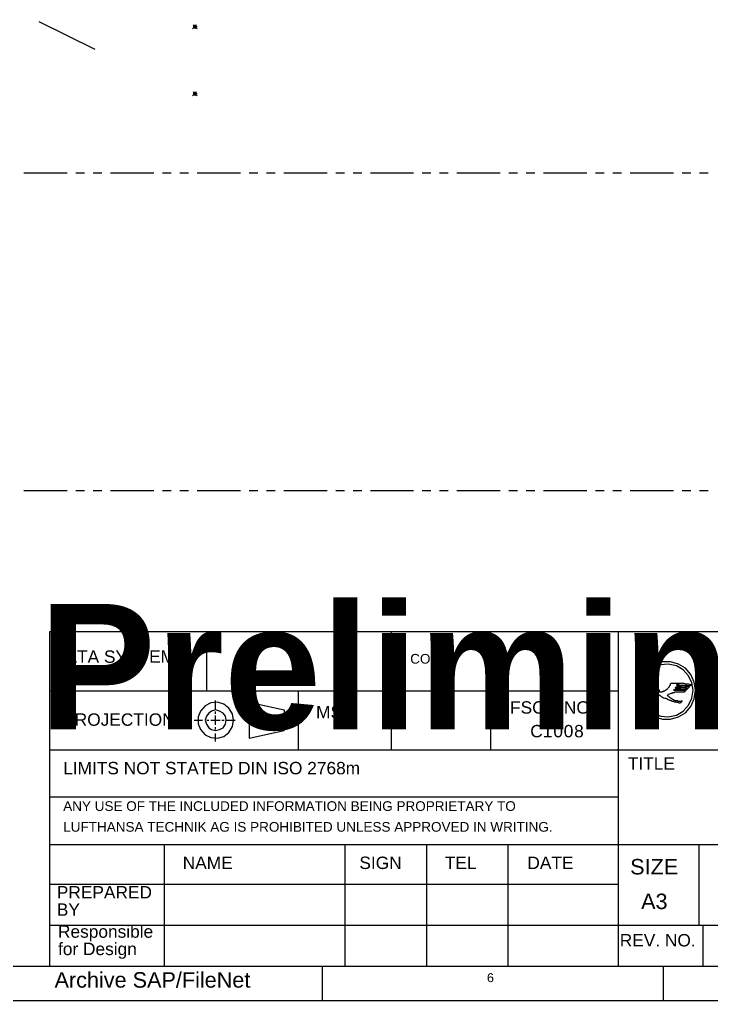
# Model space of a CAD drawing. Extents: x 0.2 to 16.3, y 0.2 to 11.5.
# Drawn here: x 8.46 to 12.46, y 0.2 to 5.86 of the extents above; entities that cross this region are included whole.
import ezdxf
from ezdxf.enums import TextEntityAlignment as Align

# ---------------------------------------------------------------- set-up
doc = ezdxf.new("R2010")
doc.units = 0
doc.layers.get('0').update_dxf_attribs({"linetype": 'CONTINUOUS'})
doc.styles.add('ARIAL-BOLDMT-IDENTITY-H', font='Arial-BoldMT-Identity-H', dxfattribs={"height": 0.2})
doc.styles.add('ARIALMT-IDENTITY-H', font='ArialMT-Identity-H', dxfattribs={"height": 0.2})

msp = doc.modelspace()

# ---------------------------------------------------------------- linework, layer by layer
at = {"color": 5}
for p, q in [((8.5767, 5.8462), (8.9, 5.6862)), ((9.4867, 5.8262), (9.4633, 5.8029)), ((9.4667, 5.8262), (9.49, 5.8029)), ((9.4667, 5.8162), (9.49, 5.8162)), ((9.4767, 5.8262), (9.4767, 5.8029)), ((9.4867, 5.4396), (9.4633, 5.4162)), ((9.4667, 5.4396), (9.49, 5.4162)), ((9.4767, 5.4396), (9.4767, 5.4162)), ((9.4667, 5.4296), (9.49, 5.4296)), ((8.49, 4.9729), (8.74, 4.9729)), ((8.79, 4.9729), (8.84, 4.9729)), ((8.89, 4.9729), (8.94, 4.9729)), ((8.99, 4.9729), (9.24, 4.9729)), ((9.29, 4.9729), (9.34, 4.9729)), ((9.39, 4.9729), (9.44, 4.9729)), ((9.49, 4.9729), (9.74, 4.9729)), ((9.79, 4.9729), (9.84, 4.9729)), ((9.89, 4.9729), (9.94, 4.9729)), ((9.99, 4.9729), (10.24, 4.9729)), ((10.29, 4.9729), (10.34, 4.9729)), ((10.39, 4.9729), (10.44, 4.9729)), ((10.49, 4.9729), (10.74, 4.9729)), ((10.79, 4.9729), (10.84, 4.9729)), ((10.89, 4.9729), (10.94, 4.9729)), ((10.99, 4.9729), (11.24, 4.9729)), ((11.29, 4.9729), (11.34, 4.9729)), ((11.39, 4.9729), (11.44, 4.9729)), ((11.49, 4.9729), (11.74, 4.9729)), ((11.79, 4.9729), (11.84, 4.9729)), ((11.89, 4.9729), (11.94, 4.9729)), ((11.99, 4.9729), (12.24, 4.9729)), ((12.29, 4.9729), (12.34, 4.9729)), ((12.39, 4.9729), (12.44, 4.9729)), ((8.49, 3.1396), (8.74, 3.1396)), ((8.79, 3.1396), (8.84, 3.1396)), ((8.89, 3.1396), (8.94, 3.1396)), ((8.99, 3.1396), (9.24, 3.1396)), ((9.29, 3.1396), (9.34, 3.1396)), ((9.39, 3.1396), (9.44, 3.1396)), ((9.49, 3.1396), (9.74, 3.1396)), ((9.79, 3.1396), (9.84, 3.1396)), ((9.89, 3.1396), (9.94, 3.1396)), ((9.99, 3.1396), (10.24, 3.1396)), ((10.29, 3.1396), (10.34, 3.1396)), ((10.39, 3.1396), (10.44, 3.1396)), ((10.49, 3.1396), (10.74, 3.1396)), ((10.79, 3.1396), (10.84, 3.1396)), ((10.89, 3.1396), (10.94, 3.1396)), ((10.99, 3.1396), (11.24, 3.1396)), ((11.29, 3.1396), (11.34, 3.1396)), ((11.39, 3.1396), (11.44, 3.1396)), ((11.49, 3.1396), (11.74, 3.1396)), ((11.79, 3.1396), (11.84, 3.1396)), ((11.89, 3.1396), (11.94, 3.1396)), ((11.99, 3.1396), (12.24, 3.1396)), ((12.29, 3.1396), (12.34, 3.1396)), ((12.39, 3.1396), (12.44, 3.1396))]:
    msp.add_line(p, q, dxfattribs=at)
at = {"color": 7}
for p, q in [((8.6367, 2.3229), (8.6367, 0.3929)), ((16.1167, 2.3229), (8.6367, 2.3229)), ((9.5433, 2.3229), (9.5433, 1.9829)), ((10.61, 2.3229), (10.61, 1.6429)), ((11.1833, 2.3229), (11.1833, 1.6429)), ((11.92, 2.3229), (11.92, 0.3929)), ((8.6367, 1.9829), (11.92, 1.9829)), ((10.0733, 1.9829), (10.0733, 1.6429)), ((12.0567, 2.0196), (12.0533, 2.0129)), ((12.0533, 2.0129), (12.0633, 2.0096)), ((12.08, 2.0096), (12.0567, 2.0196)), ((12.0633, 2.0096), (12.0733, 2.0029)), ((12.0733, 2.0029), (12.0833, 1.9996)), ((12.16, 1.9863), (12.08, 2.0162)), ((12.08, 2.0162), (12.08, 2.0096)), ((12.0833, 1.9996), (12.0933, 1.9963)), ((12.0933, 1.9963), (12.1, 1.9929)), ((12.1, 1.9929), (12.1067, 1.9896)), ((12.1067, 1.9896), (12.1133, 1.9863)), ((12.1133, 1.9963), (12.1133, 1.9996)), ((12.1133, 1.9996), (12.16, 1.9796)), ((12.1133, 1.9963), (12.1167, 1.9929)), ((12.1133, 1.9863), (12.12, 1.9829)), ((12.1167, 1.9929), (12.12, 1.9896)), ((12.12, 1.9896), (12.1233, 1.9896)), ((12.12, 1.9829), (12.1267, 1.9796)), ((12.1233, 1.9896), (12.13, 1.9863)), ((12.13, 1.9863), (12.1333, 1.9863)), ((12.1333, 1.9863), (12.1367, 1.9829)), ((12.1367, 1.9829), (12.14, 1.9829)), ((12.14, 1.9829), (12.1433, 1.9796)), ((12.16, 1.9796), (12.16, 1.9863)), ((12.1833, 1.9829), (12.1867, 1.9829)), ((12.1833, 1.9796), (12.1833, 1.9829)), ((12.1867, 1.9829), (12.19, 1.9829)), ((12.19, 1.9829), (12.1933, 1.9863)), ((12.1933, 1.9863), (12.1967, 1.9863)), ((12.1967, 1.9863), (12.2, 1.9896)), ((12.2, 1.9929), (12.2033, 1.9929)), ((12.2, 1.9896), (12.2, 1.9929)), ((12.2033, 1.9929), (12.2067, 1.9963)), ((12.2067, 1.9963), (12.21, 1.9996)), ((12.21, 1.9996), (12.2133, 2.0029)), ((12.2133, 2.0029), (12.2167, 2.0063)), ((12.2167, 2.0096), (12.22, 2.0129)), ((12.2167, 2.0063), (12.2167, 2.0096)), ((12.22, 2.0129), (12.2233, 2.0162)), ((12.2233, 2.0229), (12.2267, 2.0263)), ((12.2233, 2.0162), (12.2233, 2.0229)), ((12.2267, 2.0263), (12.2333, 2.0263)), ((12.2333, 2.0263), (12.2433, 2.0263)), ((12.2433, 1.9896), (12.24, 1.9863)), ((12.24, 1.9863), (12.2467, 1.9863)), ((12.2433, 2.0263), (12.25, 2.0263)), ((12.2433, 1.9896), (12.25, 1.9929)), ((12.2467, 1.9863), (12.25, 1.9863)), ((12.25, 2.0263), (12.26, 2.0263)), ((12.2533, 2.0029), (12.25, 1.9996)), ((12.25, 1.9996), (12.2567, 1.9996)), ((12.25, 1.9929), (12.2533, 1.9929)), ((12.25, 1.9863), (12.2567, 1.9863)), ((12.2533, 2.0029), (12.26, 2.0063)), ((12.2533, 1.9929), (12.26, 1.9929)), ((12.26, 2.0196), (12.2567, 2.0129)), ((12.2567, 2.0129), (12.2667, 2.0129)), ((12.2567, 1.9996), (12.2633, 1.9996)), ((12.2567, 1.9863), (12.2633, 1.9863)), ((12.26, 2.0263), (12.2667, 2.0263)), ((12.26, 2.0196), (12.27, 2.0196)), ((12.26, 2.0063), (12.2667, 2.0063)), ((12.26, 1.9929), (12.2667, 1.9929)), ((12.2633, 1.9996), (12.27, 1.9996)), ((12.2633, 1.9863), (12.2667, 1.9863)), ((12.2667, 2.0263), (12.2767, 2.0263)), ((12.2667, 2.0129), (12.2733, 2.0129)), ((12.2667, 2.0063), (12.2733, 2.0063)), ((12.2667, 1.9929), (12.2733, 1.9929)), ((12.2667, 1.9863), (12.2733, 1.9863)), ((12.27, 2.0196), (12.2767, 2.0162)), ((12.27, 1.9996), (12.2767, 1.9996)), ((12.2733, 2.0129), (12.2833, 2.0129)), ((12.2733, 2.0063), (12.28, 2.0063)), ((12.2733, 1.9929), (12.2767, 1.9929)), ((12.2733, 1.9863), (12.28, 1.9863)), ((12.2767, 2.0263), (12.2833, 2.0263)), ((12.2767, 2.0162), (12.2867, 2.0162)), ((12.2767, 1.9996), (12.2833, 1.9996)), ((12.2767, 1.9929), (12.2833, 1.9929)), ((12.28, 2.0063), (12.2867, 2.0063)), ((12.28, 1.9863), (12.2867, 1.9863)), ((12.2833, 2.0263), (12.2933, 2.0263)), ((12.2833, 2.0129), (12.2933, 2.0129)), ((12.2833, 1.9996), (12.29, 1.9996)), ((12.2833, 1.9929), (12.29, 1.9896)), ((12.2867, 2.0162), (12.2967, 2.0162)), ((12.2867, 2.0063), (12.2933, 2.0029)), ((12.2867, 1.9863), (12.29, 1.9863)), ((12.29, 1.9996), (12.2967, 1.9996)), ((12.29, 1.9896), (12.2967, 1.9896)), ((12.29, 1.9863), (12.2967, 1.9863)), ((12.2933, 2.0263), (12.3, 2.0263)), ((12.2933, 2.0129), (12.3, 2.0129)), ((12.2933, 2.0029), (12.3, 2.0029)), ((12.2967, 2.0162), (12.3033, 2.0162)), ((12.2967, 1.9996), (12.3033, 1.9996)), ((12.2967, 1.9896), (12.3033, 1.9896)), ((12.2967, 1.9863), (12.3033, 1.9829)), ((12.3, 2.0263), (12.31, 2.0229)), ((12.3, 2.0129), (12.31, 2.0096)), ((12.3, 2.0029), (12.3067, 2.0029)), ((12.3033, 2.0162), (12.3133, 2.0162)), ((12.3033, 1.9996), (12.31, 1.9963)), ((12.3033, 1.9896), (12.3067, 1.9896)), ((12.31, 1.9829), (12.3033, 1.9763)), ((12.3033, 1.9829), (12.31, 1.9829)), ((12.3067, 2.0029), (12.3133, 2.0029)), ((12.3067, 1.9896), (12.3133, 1.9863)), ((12.31, 2.0229), (12.32, 2.0229)), ((12.31, 2.0096), (12.3167, 2.0096)), ((12.31, 1.9963), (12.3167, 1.9963)), ((12.3133, 2.0162), (12.32, 2.0129)), ((12.3133, 2.0029), (12.32, 1.9996)), ((12.3133, 1.9863), (12.3233, 1.9963)), ((12.3167, 2.0096), (12.3267, 2.0096)), ((12.3167, 1.9963), (12.3233, 1.9963)), ((12.32, 2.0229), (12.3267, 2.0229)), ((12.32, 2.0129), (12.33, 2.0129)), ((12.32, 1.9996), (12.3267, 1.9996)), ((12.3267, 2.0229), (12.3367, 2.0196)), ((12.3267, 2.0096), (12.3333, 2.0063)), ((12.3267, 1.9996), (12.3333, 2.0063)), ((12.33, 2.0129), (12.3367, 2.0129)), ((12.3367, 2.0196), (12.3467, 2.0196)), ((12.3367, 2.0129), (12.3467, 2.0196)), ((9.5967, 1.8729), (9.5967, 1.9263)), ((12.1267, 1.9796), (12.1333, 1.9763)), ((12.1333, 1.9763), (12.14, 1.9729)), ((12.14, 1.9729), (12.1433, 1.9663)), ((12.1433, 1.9796), (12.1467, 1.9796)), ((12.1433, 1.9663), (12.15, 1.9629)), ((12.1467, 1.9796), (12.15, 1.9796)), ((12.15, 1.9796), (12.1533, 1.9763)), ((12.15, 1.9629), (12.1567, 1.9596)), ((12.1533, 1.9763), (12.1567, 1.9763)), ((12.1567, 1.9763), (12.16, 1.9763)), ((12.1567, 1.9596), (12.1633, 1.9563)), ((12.16, 1.9763), (12.1633, 1.9763)), ((12.1633, 1.9763), (12.1667, 1.9763)), ((12.1633, 1.9563), (12.17, 1.9496)), ((12.1667, 1.9763), (12.17, 1.9763)), ((12.17, 1.9763), (12.1733, 1.9763)), ((12.17, 1.9496), (12.1767, 1.9463)), ((12.1733, 1.9763), (12.1767, 1.9796)), ((12.1767, 1.9796), (12.18, 1.9796)), ((12.1767, 1.9463), (12.1833, 1.9429)), ((12.18, 1.9796), (12.1833, 1.9796)), ((12.1833, 1.9429), (12.19, 1.9396)), ((12.19, 1.9396), (12.1967, 1.9396)), ((12.1967, 1.9396), (12.2033, 1.9363)), ((12.2033, 1.9563), (12.2067, 1.9596)), ((12.2033, 1.9563), (12.2067, 1.9529)), ((12.2033, 1.9363), (12.21, 1.9329)), ((12.2067, 1.9596), (12.21, 1.9629)), ((12.2067, 1.9529), (12.21, 1.9529)), ((12.21, 1.9629), (12.2167, 1.9663)), ((12.21, 1.9529), (12.2133, 1.9496)), ((12.21, 1.9329), (12.2167, 1.9296)), ((12.2133, 1.9496), (12.2167, 1.9463)), ((12.2167, 1.9663), (12.22, 1.9663)), ((12.2167, 1.9463), (12.2233, 1.9429)), ((12.2167, 1.9296), (12.2233, 1.9296)), ((12.22, 1.9663), (12.2267, 1.9696)), ((12.2233, 1.9429), (12.2267, 1.9396)), ((12.2233, 1.9296), (12.2267, 1.9263)), ((12.2267, 1.9696), (12.23, 1.9696)), ((12.2267, 1.9396), (12.23, 1.9363)), ((12.2267, 1.9263), (12.2333, 1.9229)), ((12.23, 1.9696), (12.2367, 1.9729)), ((12.23, 1.9363), (12.2333, 1.9363)), ((12.2333, 1.9363), (12.2367, 1.9329)), ((12.2367, 1.9729), (12.24, 1.9729)), ((12.2367, 1.9329), (12.24, 1.9329)), ((12.24, 1.9729), (12.2467, 1.9729)), ((12.24, 1.9329), (12.2433, 1.9296)), ((12.2433, 1.9296), (12.2467, 1.9296)), ((12.2467, 1.9729), (12.25, 1.9763)), ((12.2467, 1.9296), (12.25, 1.9263)), ((12.25, 1.9763), (12.2567, 1.9763)), ((12.25, 1.9263), (12.2567, 1.9263)), ((12.2567, 1.9763), (12.26, 1.9763)), ((12.2567, 1.9263), (12.26, 1.9263)), ((12.26, 1.9763), (12.2667, 1.9763)), ((12.26, 1.9263), (12.2633, 1.9263)), ((12.2633, 1.9263), (12.2667, 1.9229)), ((12.2667, 1.9763), (12.2733, 1.9763)), ((12.2733, 1.9763), (12.2767, 1.9763)), ((12.2767, 1.9763), (12.2833, 1.9763)), ((12.29, 1.9263), (12.28, 1.9129)), ((12.2833, 1.9763), (12.2867, 1.9763)), ((12.2867, 1.9763), (12.2933, 1.9763)), ((12.2867, 1.9229), (12.29, 1.9263)), ((12.2933, 1.9763), (12.2967, 1.9763)), ((12.2967, 1.9763), (12.3033, 1.9763)), ((9.79, 1.9163), (9.9933, 1.8729)), ((9.79, 1.9163), (9.79, 1.7096)), ((9.9933, 1.8729), (9.9933, 1.7529)), ((12.2333, 1.9229), (12.24, 1.9229)), ((12.24, 1.9229), (12.2467, 1.9196)), ((12.2467, 1.9196), (12.2533, 1.9196)), ((12.2533, 1.9196), (12.26, 1.9163)), ((12.26, 1.9163), (12.2667, 1.9163)), ((12.2667, 1.9229), (12.27, 1.9229)), ((12.2667, 1.9163), (12.2733, 1.9129)), ((12.27, 1.9229), (12.2733, 1.9229)), ((12.2733, 1.9229), (12.28, 1.9229)), ((12.2733, 1.9129), (12.28, 1.9129)), ((12.28, 1.9229), (12.2833, 1.9229)), ((12.2833, 1.9229), (12.2867, 1.9229)), ((9.4733, 1.8129), (9.52, 1.8129)), ((9.5467, 1.8129), (9.5567, 1.8129)), ((9.57, 1.8129), (9.6233, 1.8129)), ((9.5967, 1.8496), (9.5967, 1.8629)), ((9.5967, 1.7862), (9.5967, 1.8396)), ((9.6333, 1.8129), (9.6467, 1.8129)), ((9.6567, 1.8129), (9.71, 1.8129)), ((9.77, 1.8129), (9.8267, 1.8129)), ((9.8433, 1.8129), (9.8567, 1.8129)), ((9.8733, 1.8129), (9.9367, 1.8129)), ((9.9467, 1.8129), (9.9633, 1.8129)), ((9.9733, 1.8129), (10.0167, 1.8129)), ((9.5967, 1.7596), (9.5967, 1.7729)), ((9.5967, 1.6896), (9.5967, 1.7363)), ((9.79, 1.7096), (9.9933, 1.7529)), ((8.6367, 1.6429), (16.1167, 1.6429)), ((11.92, 1.3696), (8.6367, 1.3696)), ((8.64, 1.0962), (11.92, 1.0962)), ((9.3, 1.0929), (9.3, 0.3929)), ((10.3433, 1.0962), (10.3433, 0.3929)), ((10.8133, 1.0929), (10.8133, 0.3929)), ((11.2833, 1.0929), (11.2833, 0.3929)), ((11.92, 1.0962), (16.12, 1.0962)), ((12.3867, 1.0962), (12.3867, 0.6296)), ((8.64, 0.8662), (11.92, 0.8662)), ((8.64, 0.6296), (11.92, 0.6296)), ((11.8567, 0.6296), (16.0567, 0.6296)), ((12.41, 0.6296), (12.41, 0.3929)), ((0.37, 0.3929), (16.1167, 0.3929)), ((10.2133, 0.1962), (10.2133, 0.3929)), ((12.18, 0.3929), (12.18, 0.1962)), ((0.1733, 0.1962), (16.3033, 0.1962))]:
    msp.add_line(p, q, dxfattribs=at)
for points in [[(12.3667, 1.9863), (12.36, 2.0329), (12.34, 2.0762), (12.31, 2.1129), (12.27, 2.1362), (12.2233, 2.1496), (12.1767, 2.1496), (12.13, 2.1362), (12.09, 2.1129), (12.06, 2.0762), (12.04, 2.0329), (12.0333, 1.9863), (12.04, 1.9363), (12.06, 1.8929), (12.09, 1.8562), (12.13, 1.8329), (12.1767, 1.8196), (12.2233, 1.8196), (12.27, 1.8329), (12.31, 1.8562), (12.34, 1.8929), (12.36, 1.9363)], [(12.3533, 1.9863), (12.3467, 2.0296), (12.3267, 2.0696), (12.2967, 2.1029), (12.2567, 2.1263), (12.21, 2.1362), (12.1667, 2.1329), (12.1233, 2.1162), (12.0867, 2.0896), (12.0633, 2.0496), (12.05, 2.0063), (12.05, 1.9629), (12.0633, 1.9196), (12.0867, 1.8796), (12.1233, 1.8529), (12.1667, 1.8362), (12.21, 1.8329), (12.2567, 1.8429), (12.2967, 1.8662), (12.3267, 1.8996), (12.3467, 1.9396)], [(9.7, 1.8129), (9.6933, 1.8496), (9.6733, 1.8829), (9.6433, 1.9062), (9.6067, 1.9163), (9.57, 1.9129), (9.5367, 1.8962), (9.51, 1.8662), (9.4967, 1.8329), (9.4967, 1.7929), (9.51, 1.7596), (9.5367, 1.7296), (9.57, 1.7129), (9.6067, 1.7096), (9.6433, 1.7196), (9.6733, 1.7429), (9.6933, 1.7763)], [(9.6567, 1.8129), (9.6533, 1.8362), (9.64, 1.8529), (9.62, 1.8662), (9.5967, 1.8729), (9.5733, 1.8662), (9.5567, 1.8529), (9.5433, 1.8362), (9.5367, 1.8129), (9.5433, 1.7896), (9.5567, 1.7696), (9.5733, 1.7596), (9.5967, 1.7529), (9.62, 1.7596), (9.64, 1.7696), (9.6533, 1.7896)]]:
    msp.add_lwpolyline(points, close=True, dxfattribs=at)

# ---------------------------------------------------------------- texts
at = {"style": 'ARIALMT-IDENTITY-H'}
msp.add_text('http://www.pdf-tools.com', height=0.904591, rotation=35.2653, dxfattribs=at).set_placement((1.3501, 1.3501), align=Align.BOTTOM_LEFT)
at = {"color": 1}
for s, height, style, p in [('Preliminary', 0.723693, 'ARIAL-BOLDMT-IDENTITY-H', (8.5767, 1.5429)), ('ATA SYSTEM', 0.07148, 'ARIALMT-IDENTITY-H', (8.73, 2.1229)), ('CODE', 0.05584, 'ARIALMT-IDENTITY-H', (10.72, 2.1229)), ('MSN', 0.07148, 'ARIALMT-IDENTITY-H', (10.1767, 1.8029)), ('FSCM NO.', 0.07148, 'ARIALMT-IDENTITY-H', (11.2967, 1.8296)), ('PROJECTION', 0.07148, 'ARIALMT-IDENTITY-H', (8.7167, 1.7596)), ('C1', 0.07148, 'ARIALMT-IDENTITY-H', (11.4133, 1.6929)), ('0', 0.0715, 'ARIALMT-IDENTITY-H', (11.5467, 1.6929)), ('0', 0.0715, 'ARIALMT-IDENTITY-H', (11.6065, 1.6929)), ('8', 0.0715, 'ARIALMT-IDENTITY-H', (11.6665, 1.6929)), ('TITLE', 0.07148, 'ARIALMT-IDENTITY-H', (11.9767, 1.5062)), ('LIMITS NOT STATED DIN ISO 2768m', 0.071475, 'ARIALMT-IDENTITY-H', (8.7167, 1.4796)), ('ANY USE OF THE INCLUDED INFORMATION BEING PROPRIETARY TO', 0.05584, 'ARIALMT-IDENTITY-H', (8.7167, 1.2729)), ('LUFTHANSA TECHNIK AG IS PROHIBITED UNLESS APPROVED IN WRITING.', 0.05584, 'ARIALMT-IDENTITY-H', (8.7167, 1.1529)), ('NAME', 0.07148, 'ARIALMT-IDENTITY-H', (9.4067, 0.9329)), ('SIGN', 0.07148, 'ARIALMT-IDENTITY-H', (10.4267, 0.9329)), ('TEL', 0.07148, 'ARIALMT-IDENTITY-H', (10.92, 0.9329)), ('DATE', 0.07148, 'ARIALMT-IDENTITY-H', (11.3967, 0.9329)), ('SIZE', 0.08934, 'ARIALMT-IDENTITY-H', (11.99, 0.8962)), ('PREPARED', 0.07148, 'ARIALMT-IDENTITY-H', (8.68, 0.7629)), ('A3', 0.08934, 'ARIALMT-IDENTITY-H', (12.0533, 0.6962)), ('BY', 0.07148, 'ARIALMT-IDENTITY-H', (8.68, 0.6629)), ('Responsible', 0.071475, 'ARIALMT-IDENTITY-H', (8.6867, 0.5362)), ('REV. NO.', 0.07148, 'ARIALMT-IDENTITY-H', (11.93, 0.4862)), ('for Design', 0.07148, 'ARIALMT-IDENTITY-H', (8.6867, 0.4362)), ('Archive SAP/FileNet', 0.089344, 'ARIALMT-IDENTITY-H', (8.6667, 0.2429)), ('6', 0.0514, 'ARIALMT-IDENTITY-H', (11.1633, 0.2862))]:
    msp.add_text(s, height=height, dxfattribs=dict(at, style=style)).set_placement(p, align=Align.BOTTOM_LEFT)

doc.saveas('drawing.dxf')
